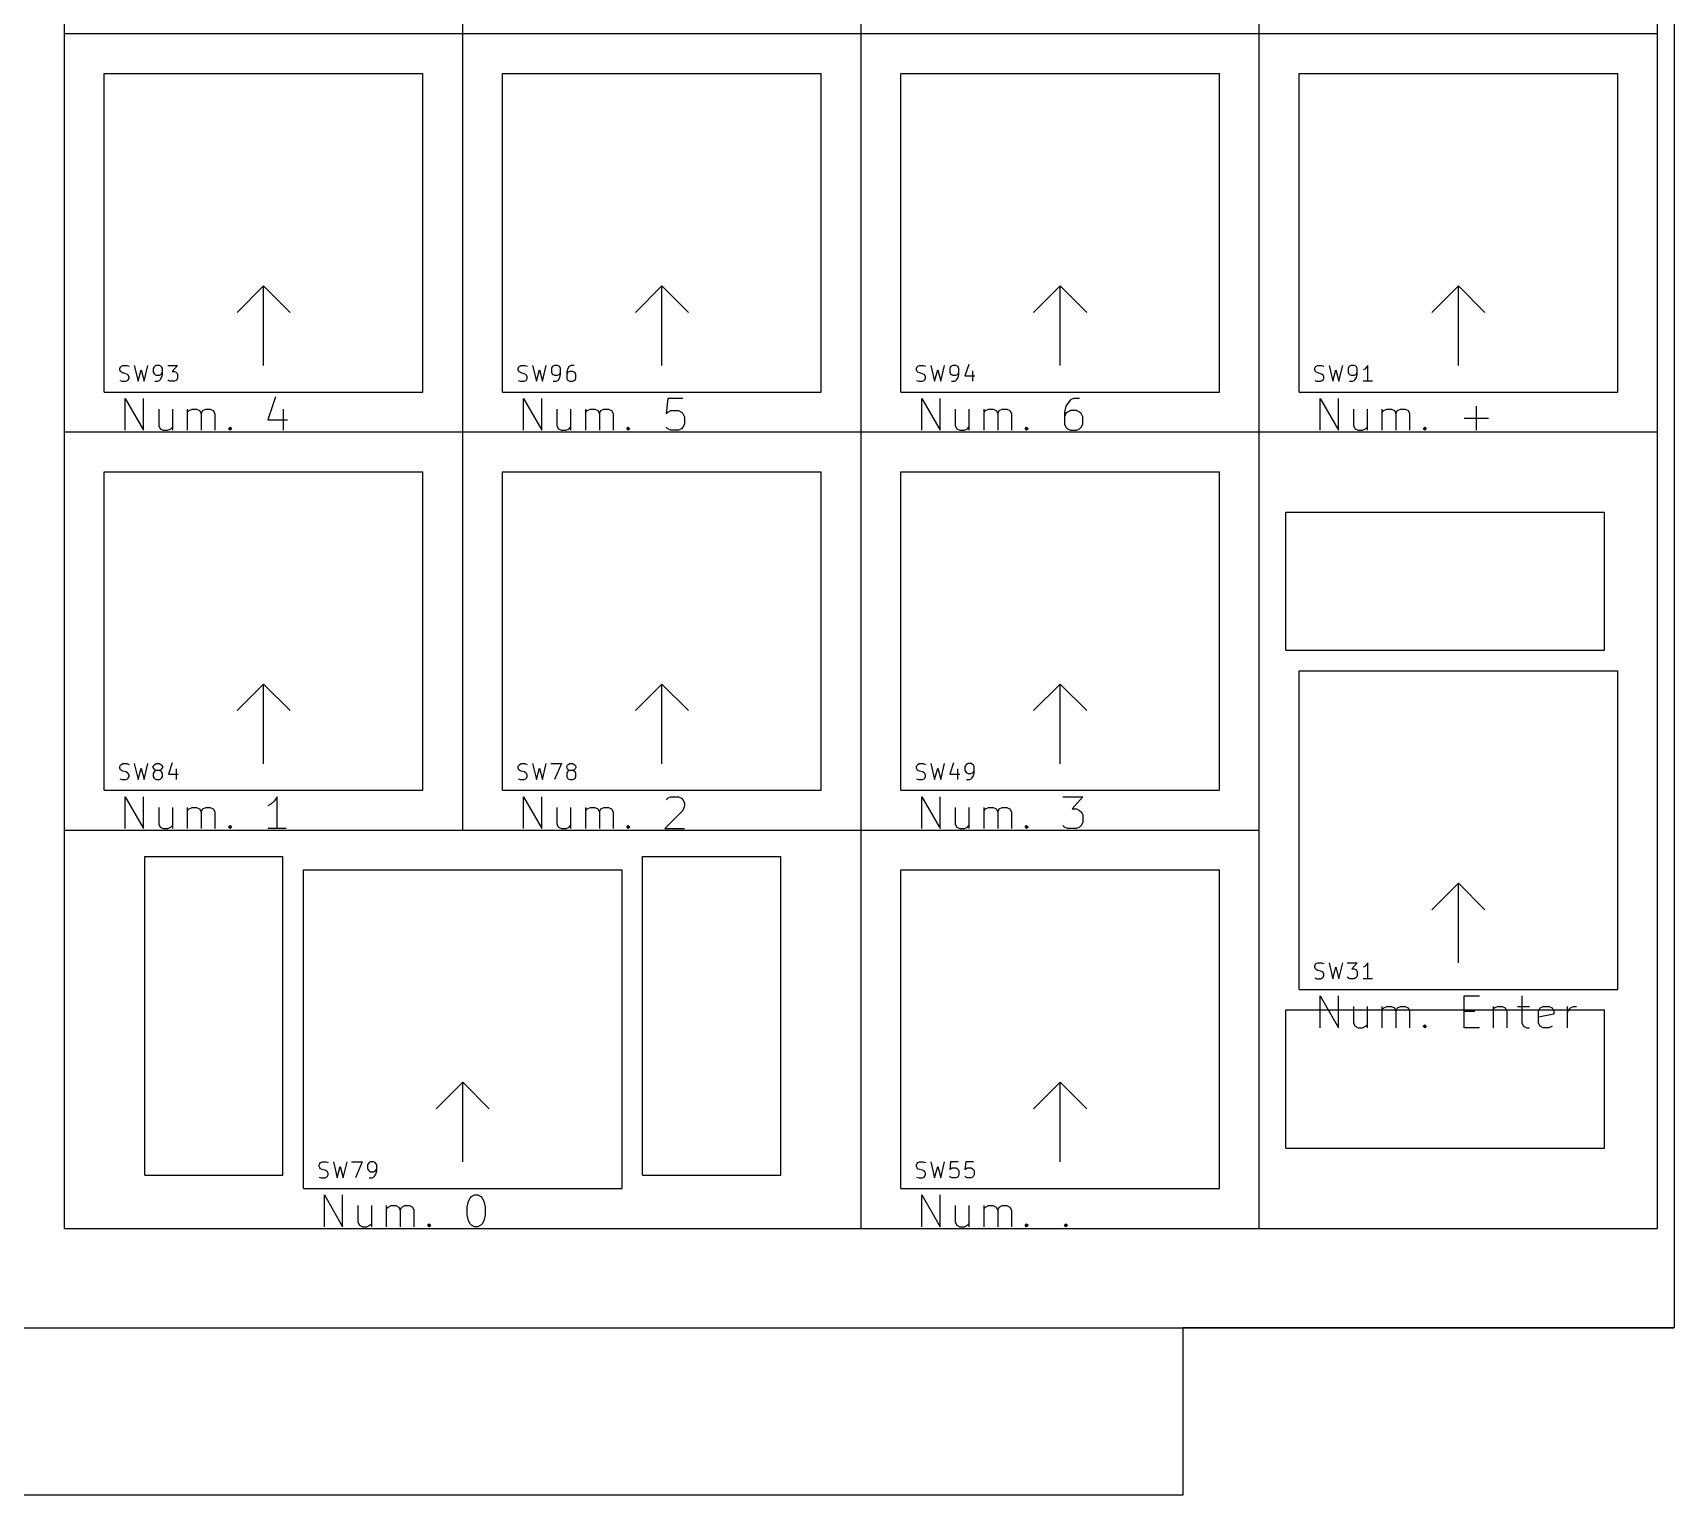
# Model space of a CAD drawing. Extents: x 0 to 449, y -142 to 0.
# Drawn here: x 370.9 to 449.4, y -141.5 to -71.6 of the extents above; entities that cross this region are included whole.
import ezdxf

# ---------------------------------------------------------------- set-up
doc = ezdxf.new("R2010")
doc.units = 0
doc.layers.get('0').update_dxf_attribs({"linetype": 'CONTINUOUS'})

msp = doc.modelspace()

# ---------------------------------------------------------------- linework, layer by layer
at = {"color": 7}
for p, q in [((449.41629, -0.151869), (449.41629, -133.502242)), ((372.422203, -128.739729), (372.422203, -33.489463)), ((391.472256, -109.689675), (391.472256, -33.489463)), ((410.52231, -128.739729), (410.52231, -33.489463)), ((429.572364, -128.739729), (429.572364, -33.489463)), ((448.622418, -128.739729), (448.622418, -33.489463)), ((372.422203, -71.58957), (386.709743, -71.58957)), ((386.709743, -71.58957), (405.759797, -71.58957)), ((405.759797, -71.58957), (424.809851, -71.58957)), ((424.809851, -71.58957), (448.622418, -71.58957)), ((374.327208, -73.494576), (389.567251, -73.494576)), ((374.327208, -88.734619), (374.327208, -73.494576)), ((389.567251, -88.734619), (389.567251, -73.494576)), ((393.377262, -73.494576), (408.617305, -73.494576)), ((393.377262, -88.734619), (393.377262, -73.494576)), ((408.617305, -88.734619), (408.617305, -73.494576)), ((412.427316, -73.494576), (427.667359, -73.494576)), ((412.427316, -88.734619), (412.427316, -73.494576)), ((427.667359, -88.734619), (427.667359, -73.494576)), ((431.477369, -73.494576), (446.717413, -73.494576)), ((431.477369, -88.734619), (431.477369, -73.494576)), ((446.717413, -88.734619), (446.717413, -73.494576)), ((380.677226, -84.924608), (381.94723, -83.654605)), ((381.94723, -83.654605), (383.217233, -84.924608)), ((381.94723, -87.464615), (381.94723, -83.654605)), ((399.72728, -84.924608), (400.997283, -83.654605)), ((400.997283, -83.654605), (402.267287, -84.924608)), ((400.997283, -87.464615), (400.997283, -83.654605)), ((418.777334, -84.924608), (420.047337, -83.654605)), ((420.047337, -83.654605), (421.317341, -84.924608)), ((420.047337, -87.464615), (420.047337, -83.654605)), ((437.827387, -84.924608), (439.097391, -83.654605)), ((439.097391, -83.654605), (440.367395, -84.924608)), ((439.097391, -87.464615), (439.097391, -83.654605)), ((375.07242, -87.605223), (375.10871, -87.53265)), ((375.07242, -87.677794), (375.07242, -87.605223)), ((375.10871, -87.750366), (375.07242, -87.677794)), ((375.10871, -87.53265), (375.14499, -87.496365)), ((375.14499, -87.786651), (375.10871, -87.750366)), ((375.14499, -87.496365), (375.21757, -87.460079)), ((375.21757, -87.822937), (375.14499, -87.786651)), ((375.21757, -87.460079), (375.398991, -87.460079)), ((375.362711, -87.859223), (375.21757, -87.822937)), ((375.435281, -87.895509), (375.362711, -87.859223)), ((375.398991, -87.460079), (375.507851, -87.496365)), ((375.471571, -87.931795), (375.435281, -87.895509)), ((375.761852, -87.460079), (375.943283, -88.222081)), ((375.943283, -88.222081), (376.088423, -87.677794)), ((376.088423, -87.677794), (376.233573, -88.222081)), ((376.233573, -88.222081), (376.414994, -87.460079)), ((376.705285, -87.53265), (376.668995, -87.605223)), ((376.668995, -87.605223), (376.668995, -87.786651)), ((376.668995, -87.786651), (376.705285, -87.859223)), ((376.741575, -87.496365), (376.705285, -87.53265)), ((376.705285, -87.859223), (376.741575, -87.895509)), ((376.814145, -87.460079), (376.741575, -87.496365)), ((376.741575, -87.895509), (376.814145, -87.931795)), ((376.959285, -87.460079), (376.814145, -87.460079)), ((377.031856, -87.496365), (376.959285, -87.460079)), ((376.959285, -87.931795), (377.031856, -87.895509)), ((377.068146, -87.53265), (377.031856, -87.496365)), ((377.031856, -87.895509), (377.068146, -87.859223)), ((377.104426, -87.605223), (377.068146, -87.53265)), ((377.068146, -87.859223), (377.104426, -87.786651)), ((377.068146, -88.040652), (377.104426, -87.895509)), ((377.104426, -87.895509), (377.104426, -87.605223)), ((377.358427, -87.460079), (377.830148, -87.460079)), ((377.830148, -87.460079), (377.576147, -87.750366)), ((377.576147, -87.750366), (377.684997, -87.750366)), ((377.684997, -87.750366), (377.757578, -87.786651)), ((377.757578, -87.786651), (377.793858, -87.822937)), ((377.793858, -87.822937), (377.830148, -87.895509)), ((377.830148, -87.895509), (377.830148, -88.076938)), ((394.122474, -87.605223), (394.158764, -87.53265)), ((394.122474, -87.677794), (394.122474, -87.605223)), ((394.158764, -87.750366), (394.122474, -87.677794)), ((394.158764, -87.53265), (394.195044, -87.496365)), ((394.195044, -87.786651), (394.158764, -87.750366)), ((394.195044, -87.496365), (394.267624, -87.460079)), ((394.267624, -87.822937), (394.195044, -87.786651)), ((394.267624, -87.460079), (394.449045, -87.460079)), ((394.412765, -87.859223), (394.267624, -87.822937)), ((394.485335, -87.895509), (394.412765, -87.859223)), ((394.449045, -87.460079), (394.557905, -87.496365)), ((394.521625, -87.931795), (394.485335, -87.895509)), ((394.811906, -87.460079), (394.993336, -88.222081)), ((394.993336, -88.222081), (395.138477, -87.677794)), ((395.138477, -87.677794), (395.283627, -88.222081)), ((395.283627, -88.222081), (395.465048, -87.460079)), ((395.755339, -87.53265), (395.719048, -87.605223)), ((395.719048, -87.605223), (395.719048, -87.786651)), ((395.719048, -87.786651), (395.755339, -87.859223)), ((395.791629, -87.496365), (395.755339, -87.53265)), ((395.755339, -87.859223), (395.791629, -87.895509)), ((395.864199, -87.460079), (395.791629, -87.496365)), ((395.791629, -87.895509), (395.864199, -87.931795)), ((396.009339, -87.460079), (395.864199, -87.460079)), ((396.081909, -87.496365), (396.009339, -87.460079)), ((396.009339, -87.931795), (396.081909, -87.895509)), ((396.1182, -87.53265), (396.081909, -87.496365)), ((396.081909, -87.895509), (396.1182, -87.859223)), ((396.15448, -87.605223), (396.1182, -87.53265)), ((396.1182, -87.859223), (396.15448, -87.786651)), ((396.1182, -88.040652), (396.15448, -87.895509)), ((396.15448, -87.895509), (396.15448, -87.605223)), ((396.481051, -87.641508), (396.44477, -87.786651)), ((396.44477, -87.786651), (396.44477, -88.076938)), ((396.481051, -87.822937), (396.44477, -87.895509)), ((396.553631, -87.53265), (396.481051, -87.641508)), ((396.517341, -87.786651), (396.481051, -87.822937)), ((396.589911, -87.750366), (396.517341, -87.786651)), ((396.589911, -87.496365), (396.553631, -87.53265)), ((396.662481, -87.460079), (396.589911, -87.496365)), ((396.735051, -87.750366), (396.589911, -87.750366)), ((396.807632, -87.460079), (396.662481, -87.460079)), ((396.807632, -87.786651), (396.735051, -87.750366)), ((396.843912, -87.822937), (396.807632, -87.786651)), ((396.880202, -87.895509), (396.843912, -87.822937)), ((396.880202, -88.076938), (396.880202, -87.895509)), ((413.172528, -87.605223), (413.208818, -87.53265)), ((413.172528, -87.677794), (413.172528, -87.605223)), ((413.208818, -87.750366), (413.172528, -87.677794)), ((413.208818, -87.53265), (413.245098, -87.496365)), ((413.245098, -87.786651), (413.208818, -87.750366)), ((413.245098, -87.496365), (413.317678, -87.460079)), ((413.317678, -87.822937), (413.245098, -87.786651)), ((413.317678, -87.460079), (413.499099, -87.460079)), ((413.462819, -87.859223), (413.317678, -87.822937)), ((413.535389, -87.895509), (413.462819, -87.859223)), ((413.499099, -87.460079), (413.607959, -87.496365)), ((413.571679, -87.931795), (413.535389, -87.895509)), ((413.86196, -87.460079), (414.04339, -88.222081)), ((414.04339, -88.222081), (414.188531, -87.677794)), ((414.188531, -87.677794), (414.333681, -88.222081)), ((414.333681, -88.222081), (414.515102, -87.460079)), ((414.805392, -87.53265), (414.769102, -87.605223)), ((414.769102, -87.605223), (414.769102, -87.786651)), ((414.769102, -87.786651), (414.805392, -87.859223)), ((414.841682, -87.496365), (414.805392, -87.53265)), ((414.805392, -87.859223), (414.841682, -87.895509)), ((414.914253, -87.460079), (414.841682, -87.496365)), ((414.841682, -87.895509), (414.914253, -87.931795)), ((415.059393, -87.460079), (414.914253, -87.460079)), ((415.131963, -87.496365), (415.059393, -87.460079)), ((415.059393, -87.931795), (415.131963, -87.895509)), ((415.168253, -87.53265), (415.131963, -87.496365)), ((415.131963, -87.895509), (415.168253, -87.859223)), ((415.204533, -87.605223), (415.168253, -87.53265)), ((415.168253, -87.859223), (415.204533, -87.786651)), ((415.168253, -88.040652), (415.204533, -87.895509)), ((415.204533, -87.895509), (415.204533, -87.605223)), ((415.676255, -87.423793), (415.494824, -87.968081)), ((415.857685, -87.71408), (415.857685, -88.222081)), ((432.222582, -87.605223), (432.258872, -87.53265)), ((432.222582, -87.677794), (432.222582, -87.605223)), ((432.258872, -87.750366), (432.222582, -87.677794)), ((432.258872, -87.53265), (432.295152, -87.496365)), ((432.295152, -87.786651), (432.258872, -87.750366)), ((432.295152, -87.496365), (432.367732, -87.460079)), ((432.367732, -87.822937), (432.295152, -87.786651)), ((432.367732, -87.460079), (432.549153, -87.460079)), ((432.512872, -87.859223), (432.367732, -87.822937)), ((432.585443, -87.895509), (432.512872, -87.859223)), ((432.549153, -87.460079), (432.658013, -87.496365)), ((432.621733, -87.931795), (432.585443, -87.895509)), ((432.912014, -87.460079), (433.093444, -88.222081)), ((433.093444, -88.222081), (433.238584, -87.677794)), ((433.238584, -87.677794), (433.383735, -88.222081)), ((433.383735, -88.222081), (433.565155, -87.460079)), ((433.855446, -87.53265), (433.819156, -87.605223)), ((433.819156, -87.605223), (433.819156, -87.786651)), ((433.819156, -87.786651), (433.855446, -87.859223)), ((433.891736, -87.496365), (433.855446, -87.53265)), ((433.855446, -87.859223), (433.891736, -87.895509)), ((433.964307, -87.460079), (433.891736, -87.496365)), ((433.891736, -87.895509), (433.964307, -87.931795)), ((434.109447, -87.460079), (433.964307, -87.460079)), ((434.182017, -87.496365), (434.109447, -87.460079)), ((434.109447, -87.931795), (434.182017, -87.895509)), ((434.218307, -87.53265), (434.182017, -87.496365)), ((434.182017, -87.895509), (434.218307, -87.859223)), ((434.254587, -87.605223), (434.218307, -87.53265)), ((434.218307, -87.859223), (434.254587, -87.786651)), ((434.218307, -88.040652), (434.254587, -87.895509)), ((434.254587, -87.895509), (434.254587, -87.605223)), ((434.617448, -87.641508), (434.544878, -87.677794)), ((434.690019, -87.568937), (434.617448, -87.641508)), ((434.762589, -87.460079), (434.690019, -87.568937)), ((434.762589, -88.222081), (434.762589, -87.460079)), ((375.07242, -88.185795), (375.18128, -88.222081)), ((375.18128, -88.222081), (375.362711, -88.222081)), ((375.362711, -88.222081), (375.435281, -88.185795)), ((375.435281, -88.185795), (375.471571, -88.149509)), ((375.507851, -88.004367), (375.471571, -87.931795)), ((375.471571, -88.149509), (375.507851, -88.076938)), ((375.507851, -88.076938), (375.507851, -88.004367)), ((376.741575, -88.222081), (376.886715, -88.222081)), ((376.814145, -87.931795), (376.959285, -87.931795)), ((376.886715, -88.222081), (376.959285, -88.185795)), ((376.959285, -88.185795), (376.995576, -88.149509)), ((376.995576, -88.149509), (377.068146, -88.040652)), ((377.394717, -88.185795), (377.358427, -88.149509)), ((377.467287, -88.222081), (377.394717, -88.185795)), ((377.684997, -88.222081), (377.467287, -88.222081)), ((377.757578, -88.185795), (377.684997, -88.222081)), ((377.793858, -88.149509), (377.757578, -88.185795)), ((377.830148, -88.076938), (377.793858, -88.149509)), ((394.122474, -88.185795), (394.231334, -88.222081)), ((394.231334, -88.222081), (394.412765, -88.222081)), ((394.412765, -88.222081), (394.485335, -88.185795)), ((394.485335, -88.185795), (394.521625, -88.149509)), ((394.557905, -88.004367), (394.521625, -87.931795)), ((394.521625, -88.149509), (394.557905, -88.076938)), ((394.557905, -88.076938), (394.557905, -88.004367)), ((395.791629, -88.222081), (395.936769, -88.222081)), ((395.864199, -87.931795), (396.009339, -87.931795)), ((395.936769, -88.222081), (396.009339, -88.185795)), ((396.009339, -88.185795), (396.045629, -88.149509)), ((396.045629, -88.149509), (396.1182, -88.040652)), ((396.44477, -88.076938), (396.481051, -88.149509)), ((396.481051, -88.149509), (396.517341, -88.185795)), ((396.517341, -88.185795), (396.589911, -88.222081)), ((396.589911, -88.222081), (396.735051, -88.222081)), ((396.735051, -88.222081), (396.807632, -88.185795)), ((396.807632, -88.185795), (396.843912, -88.149509)), ((396.843912, -88.149509), (396.880202, -88.076938)), ((413.172528, -88.185795), (413.281388, -88.222081)), ((413.281388, -88.222081), (413.462819, -88.222081)), ((413.462819, -88.222081), (413.535389, -88.185795)), ((413.535389, -88.185795), (413.571679, -88.149509)), ((413.607959, -88.004367), (413.571679, -87.931795)), ((413.571679, -88.149509), (413.607959, -88.076938)), ((413.607959, -88.076938), (413.607959, -88.004367)), ((414.841682, -88.222081), (414.986823, -88.222081)), ((414.914253, -87.931795), (415.059393, -87.931795)), ((414.986823, -88.222081), (415.059393, -88.185795)), ((415.059393, -88.185795), (415.095683, -88.149509)), ((415.095683, -88.149509), (415.168253, -88.040652)), ((415.494824, -87.968081), (415.966536, -87.968081)), ((432.222582, -88.185795), (432.331442, -88.222081)), ((432.331442, -88.222081), (432.512872, -88.222081)), ((432.512872, -88.222081), (432.585443, -88.185795)), ((432.585443, -88.185795), (432.621733, -88.149509)), ((432.658013, -88.004367), (432.621733, -87.931795)), ((432.621733, -88.149509), (432.658013, -88.076938)), ((432.658013, -88.076938), (432.658013, -88.004367)), ((433.891736, -88.222081), (434.036877, -88.222081)), ((433.964307, -87.931795), (434.109447, -87.931795)), ((434.036877, -88.222081), (434.109447, -88.185795)), ((434.109447, -88.185795), (434.145737, -88.149509)), ((434.145737, -88.149509), (434.218307, -88.040652)), ((434.980309, -88.222081), (434.544878, -88.222081)), ((374.327208, -88.734619), (389.567251, -88.734619)), ((375.331411, -90.567052), (375.331411, -89.043048)), ((375.331411, -89.043048), (376.202273, -90.567052)), ((376.202273, -90.567052), (376.202273, -89.043048)), ((382.516001, -88.970477), (382.15315, -90.059051)), ((393.377262, -88.734619), (408.617305, -88.734619)), ((394.381465, -90.567052), (394.381465, -89.043048)), ((394.381465, -89.043048), (395.252327, -90.567052)), ((395.252327, -90.567052), (395.252327, -89.043048)), ((401.275774, -89.043048), (401.203204, -89.768764)), ((402.001486, -89.043048), (401.275774, -89.043048)), ((412.427316, -88.734619), (427.667359, -88.734619)), ((413.431518, -90.567052), (413.431518, -89.043048)), ((413.431518, -89.043048), (414.302381, -90.567052)), ((414.302381, -90.567052), (414.302381, -89.043048)), ((420.325828, -89.405906), (420.253258, -89.696193)), ((420.470968, -89.188191), (420.325828, -89.405906)), ((420.543539, -89.11562), (420.470968, -89.188191)), ((420.688689, -89.043048), (420.543539, -89.11562)), ((420.97897, -89.043048), (420.688689, -89.043048)), ((431.477369, -88.734619), (446.717413, -88.734619)), ((432.481572, -90.567052), (432.481572, -89.043048)), ((432.481572, -89.043048), (433.352435, -90.567052)), ((433.352435, -90.567052), (433.352435, -89.043048)), ((439.956453, -90.567052), (439.956453, -89.405906)), ((376.927985, -89.551049), (376.927985, -90.349337)), ((377.581137, -89.551049), (377.581137, -90.567052)), ((378.306849, -90.567052), (378.306849, -89.551049)), ((378.306849, -89.696193), (378.379419, -89.623621)), ((378.379419, -89.623621), (378.52457, -89.551049)), ((378.52457, -89.551049), (378.74228, -89.551049)), ((378.74228, -89.551049), (378.887421, -89.623621)), ((378.887421, -89.623621), (378.959991, -89.768764)), ((378.959991, -89.768764), (379.032571, -89.623621)), ((378.959991, -89.768764), (378.959991, -90.567052)), ((379.032571, -89.623621), (379.177712, -89.551049)), ((379.177712, -89.551049), (379.395422, -89.551049)), ((379.395422, -89.551049), (379.540573, -89.623621)), ((379.540573, -89.623621), (379.613143, -89.768764)), ((379.613143, -89.768764), (379.613143, -90.567052)), ((382.15315, -90.059051), (383.096583, -90.059051)), ((382.878862, -89.551049), (382.878862, -90.567052)), ((395.978039, -89.551049), (395.978039, -90.349337)), ((396.631191, -89.551049), (396.631191, -90.567052)), ((397.356903, -90.567052), (397.356903, -89.551049)), ((397.356903, -89.696193), (397.429473, -89.623621)), ((397.429473, -89.623621), (397.574624, -89.551049)), ((397.574624, -89.551049), (397.792334, -89.551049)), ((397.792334, -89.551049), (397.937475, -89.623621)), ((397.937475, -89.623621), (398.010045, -89.768764)), ((398.010045, -89.768764), (398.082625, -89.623621)), ((398.010045, -89.768764), (398.010045, -90.567052)), ((398.082625, -89.623621), (398.227766, -89.551049)), ((398.227766, -89.551049), (398.445476, -89.551049)), ((398.445476, -89.551049), (398.590627, -89.623621)), ((398.590627, -89.623621), (398.663197, -89.768764)), ((398.663197, -89.768764), (398.663197, -90.567052)), ((401.203204, -89.768764), (401.275774, -89.696193)), ((401.275774, -89.696193), (401.420915, -89.623621)), ((401.420915, -89.623621), (401.783776, -89.623621)), ((401.783776, -89.623621), (401.928916, -89.696193)), ((401.928916, -89.696193), (402.001486, -89.768764)), ((402.001486, -89.768764), (402.074056, -89.913907)), ((402.074056, -90.276765), (402.001486, -90.421909)), ((402.074056, -89.913907), (402.074056, -90.276765)), ((415.028093, -89.551049), (415.028093, -90.349337)), ((415.681245, -89.551049), (415.681245, -90.567052)), ((416.406957, -90.567052), (416.406957, -89.551049)), ((416.406957, -89.696193), (416.479527, -89.623621)), ((416.479527, -89.623621), (416.624678, -89.551049)), ((416.624678, -89.551049), (416.842388, -89.551049)), ((416.842388, -89.551049), (416.987529, -89.623621)), ((416.987529, -89.623621), (417.060099, -89.768764)), ((417.060099, -89.768764), (417.132679, -89.623621)), ((417.060099, -89.768764), (417.060099, -90.567052)), ((417.132679, -89.623621), (417.277819, -89.551049)), ((417.277819, -89.551049), (417.49553, -89.551049)), ((417.49553, -89.551049), (417.64068, -89.623621)), ((417.64068, -89.623621), (417.713251, -89.768764)), ((417.713251, -89.768764), (417.713251, -90.567052)), ((420.253258, -89.696193), (420.253258, -90.276765)), ((420.325828, -89.768764), (420.253258, -89.913907)), ((420.253258, -90.276765), (420.325828, -90.421909)), ((420.398398, -89.696193), (420.325828, -89.768764)), ((420.543539, -89.623621), (420.398398, -89.696193)), ((420.833829, -89.623621), (420.543539, -89.623621)), ((420.97897, -89.696193), (420.833829, -89.623621)), ((421.05154, -89.768764), (420.97897, -89.696193)), ((421.12411, -89.913907), (421.05154, -89.768764)), ((421.05154, -90.421909), (421.12411, -90.276765)), ((421.12411, -90.276765), (421.12411, -89.913907)), ((434.078147, -89.551049), (434.078147, -90.349337)), ((434.731299, -89.551049), (434.731299, -90.567052)), ((435.457011, -90.567052), (435.457011, -89.551049)), ((435.457011, -89.696193), (435.529581, -89.623621)), ((435.529581, -89.623621), (435.674731, -89.551049)), ((435.674731, -89.551049), (435.892442, -89.551049)), ((435.892442, -89.551049), (436.037582, -89.623621)), ((436.037582, -89.623621), (436.110153, -89.768764)), ((436.110153, -89.768764), (436.182733, -89.623621)), ((436.110153, -89.768764), (436.110153, -90.567052)), ((436.182733, -89.623621), (436.327873, -89.551049)), ((436.327873, -89.551049), (436.545584, -89.551049)), ((436.545584, -89.551049), (436.690734, -89.623621)), ((436.690734, -89.623621), (436.763304, -89.768764)), ((436.763304, -89.768764), (436.763304, -90.567052)), ((439.375882, -89.986479), (440.537025, -89.986479)), ((372.422203, -90.639624), (386.709743, -90.639624)), ((376.927985, -90.349337), (377.000566, -90.494481)), ((377.000566, -90.494481), (377.145706, -90.567052)), ((377.145706, -90.567052), (377.363417, -90.567052)), ((377.363417, -90.567052), (377.508567, -90.494481)), ((377.508567, -90.494481), (377.581137, -90.421909)), ((380.266285, -90.494481), (380.338855, -90.421909)), ((380.338855, -90.567052), (380.266285, -90.494481)), ((380.338855, -90.421909), (380.411425, -90.494481)), ((380.338855, -90.421909), (380.338855, -90.567052)), ((380.411425, -90.494481), (380.338855, -90.567052)), ((386.709743, -90.639624), (405.759797, -90.639624)), ((395.978039, -90.349337), (396.050619, -90.494481)), ((396.050619, -90.494481), (396.19576, -90.567052)), ((396.19576, -90.567052), (396.41347, -90.567052)), ((396.41347, -90.567052), (396.558621, -90.494481)), ((396.558621, -90.494481), (396.631191, -90.421909)), ((399.316339, -90.494481), (399.388909, -90.421909)), ((399.388909, -90.567052), (399.316339, -90.494481)), ((399.388909, -90.421909), (399.461479, -90.494481)), ((399.388909, -90.421909), (399.388909, -90.567052)), ((399.461479, -90.494481), (399.388909, -90.567052)), ((401.275774, -90.494481), (401.203204, -90.421909)), ((401.420915, -90.567052), (401.275774, -90.494481)), ((401.783776, -90.567052), (401.420915, -90.567052)), ((401.928916, -90.494481), (401.783776, -90.567052)), ((402.001486, -90.421909), (401.928916, -90.494481)), ((405.759797, -90.639624), (424.809851, -90.639624)), ((415.028093, -90.349337), (415.100673, -90.494481)), ((415.100673, -90.494481), (415.245814, -90.567052)), ((415.245814, -90.567052), (415.463524, -90.567052)), ((415.463524, -90.567052), (415.608675, -90.494481)), ((415.608675, -90.494481), (415.681245, -90.421909)), ((418.366392, -90.494481), (418.438963, -90.421909)), ((418.438963, -90.567052), (418.366392, -90.494481)), ((418.438963, -90.421909), (418.511533, -90.494481)), ((418.438963, -90.421909), (418.438963, -90.567052)), ((418.511533, -90.494481), (418.438963, -90.567052)), ((420.325828, -90.421909), (420.398398, -90.494481)), ((420.398398, -90.494481), (420.543539, -90.567052)), ((420.543539, -90.567052), (420.833829, -90.567052)), ((420.833829, -90.567052), (420.97897, -90.494481)), ((420.97897, -90.494481), (421.05154, -90.421909)), ((424.809851, -90.639624), (448.622418, -90.639624)), ((434.078147, -90.349337), (434.150727, -90.494481)), ((434.150727, -90.494481), (434.295867, -90.567052)), ((434.295867, -90.567052), (434.513578, -90.567052)), ((434.513578, -90.567052), (434.658728, -90.494481)), ((434.658728, -90.494481), (434.731299, -90.421909)), ((437.416446, -90.494481), (437.489016, -90.421909)), ((437.489016, -90.567052), (437.416446, -90.494481)), ((437.489016, -90.421909), (437.561587, -90.494481)), ((437.489016, -90.421909), (437.489016, -90.567052)), ((437.561587, -90.494481), (437.489016, -90.567052)), ((374.327208, -92.544627), (389.567251, -92.544627)), ((374.327208, -107.78467), (374.327208, -92.544627)), ((389.567251, -107.78467), (389.567251, -92.544627)), ((393.377262, -92.544627), (408.617305, -92.544627)), ((393.377262, -107.78467), (393.377262, -92.544627)), ((408.617305, -107.78467), (408.617305, -92.544627)), ((412.427316, -92.544627), (427.667359, -92.544627)), ((412.427316, -107.78467), (412.427316, -92.544627)), ((427.667359, -107.78467), (427.667359, -92.544627)), ((430.842368, -101.085401), (430.842368, -94.481382)), ((430.842368, -94.481382), (446.082411, -94.481382)), ((446.082411, -101.085401), (446.082411, -94.481382)), ((430.842368, -101.085401), (446.082411, -101.085401)), ((380.677226, -103.974659), (381.94723, -102.704655)), ((381.94723, -102.704655), (383.217233, -103.974659)), ((381.94723, -106.514666), (381.94723, -102.704655)), ((399.72728, -103.974659), (400.997283, -102.704655)), ((400.997283, -102.704655), (402.267287, -103.974659)), ((400.997283, -106.514666), (400.997283, -102.704655)), ((418.777334, -103.974659), (420.047337, -102.704655)), ((420.047337, -102.704655), (421.317341, -103.974659)), ((420.047337, -106.514666), (420.047337, -102.704655)), ((431.477369, -102.069654), (446.717413, -102.069654)), ((431.477369, -117.309697), (431.477369, -102.069654)), ((446.717413, -117.309697), (446.717413, -102.069654)), ((375.07242, -106.655277), (375.10871, -106.582706)), ((375.07242, -106.727847), (375.07242, -106.655277)), ((375.10871, -106.800417), (375.07242, -106.727847)), ((375.10871, -106.582706), (375.14499, -106.546416)), ((375.14499, -106.546416), (375.21757, -106.510136)), ((375.21757, -106.510136), (375.398991, -106.510136)), ((375.398991, -106.510136), (375.507851, -106.546416)), ((375.761852, -106.510136), (375.943283, -107.272138)), ((375.943283, -107.272138), (376.088423, -106.727847)), ((376.088423, -106.727847), (376.233573, -107.272138)), ((376.233573, -107.272138), (376.414994, -106.510136)), ((376.668995, -106.655277), (376.705285, -106.582706)), ((376.668995, -106.691567), (376.668995, -106.655277)), ((376.705285, -106.764137), (376.668995, -106.691567)), ((376.705285, -106.582706), (376.741575, -106.546416)), ((376.741575, -106.800417), (376.705285, -106.764137)), ((376.741575, -106.546416), (376.814145, -106.510136)), ((376.814145, -106.510136), (376.959285, -106.510136)), ((376.959285, -106.510136), (377.031856, -106.546416)), ((377.031856, -106.546416), (377.068146, -106.582706)), ((377.068146, -106.764137), (377.031856, -106.800417)), ((377.068146, -106.582706), (377.104426, -106.655277)), ((377.104426, -106.691567), (377.068146, -106.764137)), ((377.104426, -106.655277), (377.104426, -106.691567)), ((377.576147, -106.473846), (377.394717, -107.018138)), ((377.757578, -106.764137), (377.757578, -107.272138)), ((394.122474, -106.655277), (394.158764, -106.582706)), ((394.122474, -106.727847), (394.122474, -106.655277)), ((394.158764, -106.800417), (394.122474, -106.727847)), ((394.158764, -106.582706), (394.195044, -106.546416)), ((394.195044, -106.546416), (394.267624, -106.510136)), ((394.267624, -106.510136), (394.449045, -106.510136)), ((394.449045, -106.510136), (394.557905, -106.546416)), ((394.811906, -106.510136), (394.993336, -107.272138)), ((394.993336, -107.272138), (395.138477, -106.727847)), ((395.138477, -106.727847), (395.283627, -107.272138)), ((395.283627, -107.272138), (395.465048, -106.510136)), ((395.682768, -106.510136), (396.19077, -106.510136)), ((396.19077, -106.510136), (395.864199, -107.272138)), ((396.44477, -106.655277), (396.481051, -106.582706)), ((396.44477, -106.691567), (396.44477, -106.655277)), ((396.481051, -106.764137), (396.44477, -106.691567)), ((396.481051, -106.582706), (396.517341, -106.546416)), ((396.517341, -106.800417), (396.481051, -106.764137)), ((396.517341, -106.546416), (396.589911, -106.510136)), ((396.589911, -106.510136), (396.735051, -106.510136)), ((396.735051, -106.510136), (396.807632, -106.546416)), ((396.807632, -106.546416), (396.843912, -106.582706)), ((396.843912, -106.764137), (396.807632, -106.800417)), ((396.843912, -106.582706), (396.880202, -106.655277)), ((396.880202, -106.691567), (396.843912, -106.764137)), ((396.880202, -106.655277), (396.880202, -106.691567)), ((413.172528, -106.655277), (413.208818, -106.582706)), ((413.172528, -106.727847), (413.172528, -106.655277)), ((413.208818, -106.800417), (413.172528, -106.727847)), ((413.208818, -106.582706), (413.245098, -106.546416)), ((413.245098, -106.546416), (413.317678, -106.510136)), ((413.317678, -106.510136), (413.499099, -106.510136)), ((413.499099, -106.510136), (413.607959, -106.546416)), ((413.86196, -106.510136), (414.04339, -107.272138)), ((414.04339, -107.272138), (414.188531, -106.727847)), ((414.188531, -106.727847), (414.333681, -107.272138)), ((414.333681, -107.272138), (414.515102, -106.510136)), ((414.950533, -106.473846), (414.769102, -107.018138)), ((415.131963, -106.764137), (415.131963, -107.272138)), ((415.531104, -106.582706), (415.494824, -106.655277)), ((415.494824, -106.655277), (415.494824, -106.836707)), ((415.567395, -106.546416), (415.531104, -106.582706)), ((415.639965, -106.510136), (415.567395, -106.546416)), ((415.785105, -106.510136), (415.639965, -106.510136)), ((415.857685, -106.546416), (415.785105, -106.510136)), ((415.893965, -106.582706), (415.857685, -106.546416)), ((415.930256, -106.655277), (415.893965, -106.582706)), ((415.930256, -106.945567), (415.930256, -106.655277)), ((375.07242, -107.235848), (375.18128, -107.272138)), ((375.14499, -106.836707), (375.10871, -106.800417)), ((375.21757, -106.872987), (375.14499, -106.836707)), ((375.18128, -107.272138), (375.362711, -107.272138)), ((375.362711, -106.909277), (375.21757, -106.872987)), ((375.435281, -106.945567), (375.362711, -106.909277)), ((375.362711, -107.272138), (375.435281, -107.235848)), ((375.471571, -106.981847), (375.435281, -106.945567)), ((375.435281, -107.235848), (375.471571, -107.199568)), ((375.507851, -107.054418), (375.471571, -106.981847)), ((375.471571, -107.199568), (375.507851, -107.126988)), ((375.507851, -107.126988), (375.507851, -107.054418)), ((376.705285, -106.909277), (376.668995, -106.981847)), ((376.668995, -106.981847), (376.668995, -107.126988)), ((376.668995, -107.126988), (376.705285, -107.199568)), ((376.741575, -106.872987), (376.705285, -106.909277)), ((376.705285, -107.199568), (376.741575, -107.235848)), ((376.814145, -106.836707), (376.741575, -106.800417)), ((376.814145, -106.836707), (376.741575, -106.872987)), ((376.741575, -107.235848), (376.814145, -107.272138)), ((376.959285, -106.836707), (376.814145, -106.836707)), ((376.814145, -107.272138), (376.959285, -107.272138)), ((377.031856, -106.800417), (376.959285, -106.836707)), ((377.031856, -106.872987), (376.959285, -106.836707)), ((376.959285, -107.272138), (377.031856, -107.235848)), ((377.068146, -106.909277), (377.031856, -106.872987)), ((377.031856, -107.235848), (377.068146, -107.199568)), ((377.104426, -106.981847), (377.068146, -106.909277)), ((377.068146, -107.199568), (377.104426, -107.126988)), ((377.104426, -107.126988), (377.104426, -106.981847)), ((377.394717, -107.018138), (377.866428, -107.018138)), ((394.122474, -107.235848), (394.231334, -107.272138)), ((394.195044, -106.836707), (394.158764, -106.800417)), ((394.267624, -106.872987), (394.195044, -106.836707)), ((394.231334, -107.272138), (394.412765, -107.272138)), ((394.412765, -106.909277), (394.267624, -106.872987)), ((394.485335, -106.945567), (394.412765, -106.909277)), ((394.412765, -107.272138), (394.485335, -107.235848)), ((394.521625, -106.981847), (394.485335, -106.945567)), ((394.485335, -107.235848), (394.521625, -107.199568)), ((394.557905, -107.054418), (394.521625, -106.981847)), ((394.521625, -107.199568), (394.557905, -107.126988)), ((394.557905, -107.126988), (394.557905, -107.054418)), ((396.481051, -106.909277), (396.44477, -106.981847)), ((396.44477, -106.981847), (396.44477, -107.126988)), ((396.44477, -107.126988), (396.481051, -107.199568)), ((396.517341, -106.872987), (396.481051, -106.909277)), ((396.481051, -107.199568), (396.517341, -107.235848)), ((396.589911, -106.836707), (396.517341, -106.800417)), ((396.589911, -106.836707), (396.517341, -106.872987)), ((396.517341, -107.235848), (396.589911, -107.272138)), ((396.735051, -106.836707), (396.589911, -106.836707)), ((396.589911, -107.272138), (396.735051, -107.272138)), ((396.807632, -106.800417), (396.735051, -106.836707)), ((396.807632, -106.872987), (396.735051, -106.836707)), ((396.735051, -107.272138), (396.807632, -107.235848)), ((396.843912, -106.909277), (396.807632, -106.872987)), ((396.807632, -107.235848), (396.843912, -107.199568)), ((396.880202, -106.981847), (396.843912, -106.909277)), ((396.843912, -107.199568), (396.880202, -107.126988)), ((396.880202, -107.126988), (396.880202, -106.981847)), ((413.172528, -107.235848), (413.281388, -107.272138)), ((413.245098, -106.836707), (413.208818, -106.800417)), ((413.317678, -106.872987), (413.245098, -106.836707)), ((413.281388, -107.272138), (413.462819, -107.272138)), ((413.462819, -106.909277), (413.317678, -106.872987)), ((413.535389, -106.945567), (413.462819, -106.909277)), ((413.462819, -107.272138), (413.535389, -107.235848)), ((413.571679, -106.981847), (413.535389, -106.945567)), ((413.535389, -107.235848), (413.571679, -107.199568)), ((413.607959, -107.054418), (413.571679, -106.981847)), ((413.571679, -107.199568), (413.607959, -107.126988)), ((413.607959, -107.126988), (413.607959, -107.054418)), ((414.769102, -107.018138), (415.240824, -107.018138)), ((415.494824, -106.836707), (415.531104, -106.909277)), ((415.531104, -106.909277), (415.567395, -106.945567)), ((415.567395, -106.945567), (415.639965, -106.981847)), ((415.567395, -107.272138), (415.712535, -107.272138)), ((415.639965, -106.981847), (415.785105, -106.981847)), ((415.712535, -107.272138), (415.785105, -107.235848)), ((415.785105, -106.981847), (415.857685, -106.945567)), ((415.785105, -107.235848), (415.821395, -107.199568)), ((415.821395, -107.199568), (415.893965, -107.090708)), ((415.857685, -106.945567), (415.893965, -106.909277)), ((415.893965, -106.909277), (415.930256, -106.836707)), ((415.893965, -107.090708), (415.930256, -106.945567)), ((374.327208, -107.78467), (389.567251, -107.78467)), ((375.331411, -109.617105), (375.331411, -108.093101)), ((375.331411, -108.093101), (376.202273, -109.617105)), ((376.202273, -109.617105), (376.202273, -108.093101)), ((382.443431, -108.310821), (382.29829, -108.455962)), ((382.588581, -108.093101), (382.443431, -108.310821)), ((382.588581, -109.617105), (382.588581, -108.093101)), ((393.377262, -107.78467), (408.617305, -107.78467)), ((394.381465, -109.617105), (394.381465, -108.093101)), ((394.381465, -108.093101), (395.252327, -109.617105)), ((395.252327, -109.617105), (395.252327, -108.093101)), ((401.203204, -108.238241), (401.275774, -108.165671)), ((401.275774, -108.165671), (401.420915, -108.093101)), ((401.420915, -108.093101), (401.783776, -108.093101)), ((401.783776, -108.093101), (401.928916, -108.165671)), ((401.928916, -108.165671), (402.001486, -108.238241)), ((402.001486, -108.238241), (402.074056, -108.383391)), ((412.427316, -107.78467), (427.667359, -107.78467)), ((413.431518, -109.617105), (413.431518, -108.093101)), ((413.431518, -108.093101), (414.302381, -109.617105)), ((414.302381, -109.617105), (414.302381, -108.093101)), ((420.180688, -108.093101), (421.12411, -108.093101)), ((421.12411, -108.093101), (420.616109, -108.673672)), ((376.927985, -108.601102), (376.927985, -109.399394)), ((377.581137, -108.601102), (377.581137, -109.617105)), ((378.306849, -109.617105), (378.306849, -108.601102)), ((378.306849, -108.746242), (378.379419, -108.673672)), ((378.379419, -108.673672), (378.52457, -108.601102)), ((378.52457, -108.601102), (378.74228, -108.601102)), ((378.74228, -108.601102), (378.887421, -108.673672)), ((378.887421, -108.673672), (378.959991, -108.818823)), ((378.959991, -108.818823), (379.032571, -108.673672)), ((378.959991, -108.818823), (378.959991, -109.617105)), ((379.032571, -108.673672), (379.177712, -108.601102)), ((379.177712, -108.601102), (379.395422, -108.601102)), ((379.395422, -108.601102), (379.540573, -108.673672)), ((379.540573, -108.673672), (379.613143, -108.818823)), ((379.613143, -108.818823), (379.613143, -109.617105)), ((382.29829, -108.455962), (382.15315, -108.528532)), ((395.978039, -108.601102), (395.978039, -109.399394)), ((396.631191, -108.601102), (396.631191, -109.617105)), ((397.356903, -109.617105), (397.356903, -108.601102)), ((397.356903, -108.746242), (397.429473, -108.673672)), ((397.429473, -108.673672), (397.574624, -108.601102)), ((397.574624, -108.601102), (397.792334, -108.601102)), ((397.792334, -108.601102), (397.937475, -108.673672)), ((397.937475, -108.673672), (398.010045, -108.818823)), ((398.010045, -108.818823), (398.082625, -108.673672)), ((398.010045, -108.818823), (398.010045, -109.617105)), ((398.082625, -108.673672), (398.227766, -108.601102)), ((398.227766, -108.601102), (398.445476, -108.601102)), ((398.445476, -108.601102), (398.590627, -108.673672)), ((398.590627, -108.673672), (398.663197, -108.818823)), ((398.663197, -108.818823), (398.663197, -109.617105)), ((402.001486, -108.746242), (401.130634, -109.617105)), ((402.074056, -108.528532), (402.001486, -108.746242)), ((402.074056, -108.383391), (402.074056, -108.528532)), ((415.028093, -108.601102), (415.028093, -109.399394)), ((415.681245, -108.601102), (415.681245, -109.617105)), ((416.406957, -109.617105), (416.406957, -108.601102)), ((416.406957, -108.746242), (416.479527, -108.673672)), ((416.479527, -108.673672), (416.624678, -108.601102)), ((416.624678, -108.601102), (416.842388, -108.601102)), ((416.842388, -108.601102), (416.987529, -108.673672)), ((416.987529, -108.673672), (417.060099, -108.818823)), ((417.060099, -108.818823), (417.132679, -108.673672)), ((417.060099, -108.818823), (417.060099, -109.617105)), ((417.132679, -108.673672), (417.277819, -108.601102)), ((417.277819, -108.601102), (417.49553, -108.601102)), ((417.49553, -108.601102), (417.64068, -108.673672)), ((417.64068, -108.673672), (417.713251, -108.818823)), ((417.713251, -108.818823), (417.713251, -109.617105)), ((420.616109, -108.673672), (420.833829, -108.673672)), ((420.833829, -108.673672), (420.97897, -108.746242)), ((420.97897, -108.746242), (421.05154, -108.818823)), ((421.05154, -108.818823), (421.12411, -108.963963)), ((421.12411, -108.963963), (421.12411, -109.326824)), ((372.422203, -109.689675), (429.572364, -109.689675)), ((376.927985, -109.399394), (377.000566, -109.544535)), ((377.000566, -109.544535), (377.145706, -109.617105)), ((377.145706, -109.617105), (377.363417, -109.617105)), ((377.363417, -109.617105), (377.508567, -109.544535)), ((377.508567, -109.544535), (377.581137, -109.471964)), ((380.266285, -109.544535), (380.338855, -109.471964)), ((380.338855, -109.617105), (380.266285, -109.544535)), ((380.338855, -109.471964), (380.411425, -109.544535)), ((380.338855, -109.471964), (380.338855, -109.617105)), ((380.411425, -109.544535), (380.338855, -109.617105)), ((383.024003, -109.617105), (382.15315, -109.617105)), ((395.978039, -109.399394), (396.050619, -109.544535)), ((396.050619, -109.544535), (396.19576, -109.617105)), ((396.19576, -109.617105), (396.41347, -109.617105)), ((396.41347, -109.617105), (396.558621, -109.544535)), ((396.558621, -109.544535), (396.631191, -109.471964)), ((399.316339, -109.544535), (399.388909, -109.471964)), ((399.388909, -109.617105), (399.316339, -109.544535)), ((399.388909, -109.471964), (399.461479, -109.544535)), ((399.388909, -109.471964), (399.388909, -109.617105)), ((399.461479, -109.544535), (399.388909, -109.617105)), ((401.130634, -109.617105), (402.074056, -109.617105)), ((415.028093, -109.399394), (415.100673, -109.544535)), ((415.100673, -109.544535), (415.245814, -109.617105)), ((415.245814, -109.617105), (415.463524, -109.617105)), ((415.463524, -109.617105), (415.608675, -109.544535)), ((415.608675, -109.544535), (415.681245, -109.471964)), ((418.366392, -109.544535), (418.438963, -109.471964)), ((418.438963, -109.617105), (418.366392, -109.544535)), ((418.438963, -109.471964), (418.511533, -109.544535)), ((418.438963, -109.471964), (418.438963, -109.617105)), ((418.511533, -109.544535), (418.438963, -109.617105)), ((420.253258, -109.544535), (420.180688, -109.471964)), ((420.398398, -109.617105), (420.253258, -109.544535)), ((420.833829, -109.617105), (420.398398, -109.617105)), ((420.97897, -109.544535), (420.833829, -109.617105)), ((421.05154, -109.471964), (420.97897, -109.544535)), ((421.12411, -109.326824), (421.05154, -109.471964)), ((376.263963, -110.959679), (382.867982, -110.959679)), ((376.263963, -126.199722), (376.263963, -110.959679)), ((382.867982, -126.199722), (382.867982, -110.959679)), ((400.076531, -110.959679), (406.680549, -110.959679)), ((400.076531, -126.199722), (400.076531, -110.959679)), ((406.680549, -126.199722), (406.680549, -110.959679)), ((383.852235, -111.59468), (399.092278, -111.59468)), ((383.852235, -126.834724), (383.852235, -111.59468)), ((399.092278, -126.834724), (399.092278, -111.59468)), ((412.427316, -111.59468), (427.667359, -111.59468)), ((412.427316, -126.834724), (412.427316, -111.59468)), ((427.667359, -126.834724), (427.667359, -111.59468)), ((437.827387, -113.499686), (439.097391, -112.229682)), ((439.097391, -112.229682), (440.367395, -113.499686)), ((439.097391, -116.039693), (439.097391, -112.229682)), ((432.222582, -116.180303), (432.258872, -116.107733)), ((432.222582, -116.252874), (432.222582, -116.180303)), ((432.258872, -116.107733), (432.295152, -116.071443)), ((432.295152, -116.071443), (432.367732, -116.035163)), ((432.367732, -116.035163), (432.549153, -116.035163)), ((432.549153, -116.035163), (432.658013, -116.071443)), ((432.912014, -116.035163), (433.093444, -116.797165)), ((433.383735, -116.797165), (433.565155, -116.035163)), ((433.782876, -116.035163), (434.254587, -116.035163)), ((434.254587, -116.035163), (434.000587, -116.325444)), ((434.690019, -116.144013), (434.617448, -116.216594)), ((434.762589, -116.035163), (434.690019, -116.144013)), ((434.762589, -116.797165), (434.762589, -116.035163)), ((432.258872, -116.325444), (432.222582, -116.252874)), ((432.222582, -116.760875), (432.331442, -116.797165)), ((432.295152, -116.361734), (432.258872, -116.325444)), ((432.367732, -116.398014), (432.295152, -116.361734)), ((432.331442, -116.797165), (432.512872, -116.797165)), ((432.512872, -116.434304), (432.367732, -116.398014)), ((432.585443, -116.470594), (432.512872, -116.434304)), ((432.512872, -116.797165), (432.585443, -116.760875)), ((432.621733, -116.506874), (432.585443, -116.470594)), ((432.585443, -116.760875), (432.621733, -116.724595)), ((432.658013, -116.579445), (432.621733, -116.506874)), ((432.621733, -116.724595), (432.658013, -116.652015)), ((432.658013, -116.652015), (432.658013, -116.579445)), ((433.093444, -116.797165), (433.238584, -116.252874)), ((433.238584, -116.252874), (433.383735, -116.797165)), ((433.819156, -116.760875), (433.782876, -116.724595)), ((433.891736, -116.797165), (433.819156, -116.760875)), ((434.109447, -116.797165), (433.891736, -116.797165)), ((434.000587, -116.325444), (434.109447, -116.325444)), ((434.109447, -116.325444), (434.182017, -116.361734)), ((434.182017, -116.760875), (434.109447, -116.797165)), ((434.182017, -116.361734), (434.218307, -116.398014)), ((434.218307, -116.724595), (434.182017, -116.760875)), ((434.218307, -116.398014), (434.254587, -116.470594)), ((434.254587, -116.652015), (434.218307, -116.724595)), ((434.254587, -116.470594), (434.254587, -116.652015)), ((434.617448, -116.216594), (434.544878, -116.252874)), ((434.980309, -116.797165), (434.544878, -116.797165)), ((431.477369, -117.309697), (446.717413, -117.309697)), ((432.481572, -119.142132), (432.481572, -117.618128)), ((432.481572, -117.618128), (433.352435, -119.142132)), ((433.352435, -119.142132), (433.352435, -117.618128)), ((439.375882, -119.142132), (439.375882, -117.618128)), ((439.375882, -117.618128), (440.101594, -117.618128)), ((442.1336, -117.618128), (442.1336, -118.924421)), ((430.842368, -124.897968), (430.842368, -118.293949)), ((430.842368, -118.293949), (446.082411, -118.293949)), ((434.078147, -118.126129), (434.078147, -118.924421)), ((434.731299, -118.126129), (434.731299, -119.142132)), ((435.457011, -119.142132), (435.457011, -118.126129)), ((435.457011, -118.271269), (435.529581, -118.198699)), ((435.529581, -118.198699), (435.674731, -118.126129)), ((435.674731, -118.126129), (435.892442, -118.126129)), ((435.892442, -118.126129), (436.037582, -118.198699)), ((436.037582, -118.198699), (436.110153, -118.34385)), ((436.110153, -118.34385), (436.182733, -118.198699)), ((436.110153, -118.34385), (436.110153, -119.142132)), ((436.182733, -118.198699), (436.327873, -118.126129)), ((436.327873, -118.126129), (436.545584, -118.126129)), ((436.545584, -118.126129), (436.690734, -118.198699)), ((436.690734, -118.198699), (436.763304, -118.34385)), ((436.763304, -118.34385), (436.763304, -119.142132)), ((439.375882, -118.34385), (439.883883, -118.34385)), ((440.754746, -118.126129), (440.754746, -119.142132)), ((440.754746, -118.271269), (440.827316, -118.198699)), ((440.827316, -118.198699), (440.972456, -118.126129)), ((440.972456, -118.126129), (441.190167, -118.126129)), ((441.190167, -118.126129), (441.335317, -118.198699)), ((441.335317, -118.198699), (441.407888, -118.34385)), ((441.407888, -118.34385), (441.407888, -119.142132)), ((441.915889, -118.126129), (442.496461, -118.126129)), ((442.931892, -118.34385), (443.004462, -118.198699)), ((442.931892, -118.924421), (442.931892, -118.34385)), ((443.657604, -118.48899), (442.931892, -118.63413)), ((443.004462, -118.198699), (443.149602, -118.126129)), ((443.149602, -118.126129), (443.439893, -118.126129)), ((443.439893, -118.126129), (443.585034, -118.198699)), ((443.585034, -118.198699), (443.657604, -118.34385)), ((443.657604, -118.34385), (443.657604, -118.48899)), ((444.310756, -119.142132), (444.310756, -118.126129)), ((444.310756, -118.41642), (444.383326, -118.271269)), ((444.383326, -118.271269), (444.455896, -118.198699)), ((444.455896, -118.198699), (444.601037, -118.126129)), ((444.601037, -118.126129), (444.746177, -118.126129)), ((446.082411, -124.897968), (446.082411, -118.293949)), ((434.078147, -118.924421), (434.150727, -119.069562)), ((434.150727, -119.069562), (434.295867, -119.142132)), ((434.295867, -119.142132), (434.513578, -119.142132)), ((434.513578, -119.142132), (434.658728, -119.069562)), ((434.658728, -119.069562), (434.731299, -118.996991)), ((437.416446, -119.069562), (437.489016, -118.996991)), ((437.489016, -119.142132), (437.416446, -119.069562)), ((437.489016, -118.996991), (437.561587, -119.069562)), ((437.489016, -118.996991), (437.489016, -119.142132)), ((437.561587, -119.069562), (437.489016, -119.142132)), ((440.101594, -119.142132), (439.375882, -119.142132)), ((442.1336, -118.924421), (442.20617, -119.069562)), ((442.20617, -119.069562), (442.35132, -119.142132)), ((442.35132, -119.142132), (442.496461, -119.142132)), ((443.004462, -119.069562), (442.931892, -118.924421)), ((443.149602, -119.142132), (443.004462, -119.069562)), ((443.439893, -119.142132), (443.149602, -119.142132)), ((443.585034, -119.069562), (443.439893, -119.142132)), ((390.202253, -123.024713), (391.472256, -121.754709)), ((391.472256, -121.754709), (392.74226, -123.024713)), ((391.472256, -125.56472), (391.472256, -121.754709)), ((418.777334, -123.024713), (420.047337, -121.754709)), ((420.047337, -121.754709), (421.317341, -123.024713)), ((420.047337, -125.56472), (420.047337, -121.754709)), ((384.633737, -125.63276), (384.670017, -125.59647)), ((384.670017, -125.59647), (384.742597, -125.56019)), ((384.742597, -125.56019), (384.924018, -125.56019)), ((384.924018, -125.56019), (385.032878, -125.59647)), ((385.286879, -125.56019), (385.468309, -126.322192)), ((385.7586, -126.322192), (385.940021, -125.56019)), ((386.157741, -125.56019), (386.665743, -125.56019)), ((386.665743, -125.56019), (386.339172, -126.322192)), ((386.992314, -125.59647), (386.956024, -125.63276)), ((387.064884, -125.56019), (386.992314, -125.59647)), ((387.210024, -125.56019), (387.064884, -125.56019)), ((387.282605, -125.59647), (387.210024, -125.56019)), ((387.318885, -125.63276), (387.282605, -125.59647)), ((413.208818, -125.63276), (413.245098, -125.59647)), ((413.245098, -125.59647), (413.317678, -125.56019)), ((413.317678, -125.56019), (413.499099, -125.56019)), ((413.499099, -125.56019), (413.607959, -125.59647)), ((413.86196, -125.56019), (414.04339, -126.322192)), ((414.333681, -126.322192), (414.515102, -125.56019)), ((414.805392, -125.56019), (414.769102, -125.923041)), ((415.168253, -125.56019), (414.805392, -125.56019)), ((415.531104, -125.56019), (415.494824, -125.923041)), ((415.893965, -125.56019), (415.531104, -125.56019)), ((430.842368, -124.897968), (446.082411, -124.897968)), ((376.263963, -126.199722), (382.867982, -126.199722)), ((384.597447, -125.70533), (384.633737, -125.63276)), ((384.597447, -125.777901), (384.597447, -125.70533)), ((384.633737, -125.850471), (384.597447, -125.777901)), ((384.597447, -126.285902), (384.706307, -126.322192)), ((384.670017, -125.886761), (384.633737, -125.850471)), ((384.742597, -125.923041), (384.670017, -125.886761)), ((384.706307, -126.322192), (384.887738, -126.322192)), ((384.887738, -125.959331), (384.742597, -125.923041)), ((384.960308, -125.995621), (384.887738, -125.959331)), ((384.887738, -126.322192), (384.960308, -126.285902)), ((384.996598, -126.031901), (384.960308, -125.995621)), ((384.960308, -126.285902), (384.996598, -126.249622)), ((385.032878, -126.104472), (384.996598, -126.031901)), ((384.996598, -126.249622), (385.032878, -126.177042)), ((385.032878, -126.177042), (385.032878, -126.104472)), ((385.468309, -126.322192), (385.61345, -125.777901)), ((385.61345, -125.777901), (385.7586, -126.322192)), ((386.956024, -125.63276), (386.919744, -125.70533)), ((386.919744, -125.70533), (386.919744, -125.886761)), ((386.919744, -125.886761), (386.956024, -125.959331)), ((386.956024, -125.959331), (386.992314, -125.995621)), ((386.992314, -125.995621), (387.064884, -126.031901)), ((386.992314, -126.322192), (387.137454, -126.322192)), ((387.064884, -126.031901), (387.210024, -126.031901)), ((387.137454, -126.322192), (387.210024, -126.285902)), ((387.210024, -126.031901), (387.282605, -125.995621)), ((387.210024, -126.285902), (387.246314, -126.249622)), ((387.246314, -126.249622), (387.318885, -126.140762)), ((387.282605, -125.995621), (387.318885, -125.959331)), ((387.355175, -125.70533), (387.318885, -125.63276)), ((387.318885, -125.959331), (387.355175, -125.886761)), ((387.318885, -126.140762), (387.355175, -125.995621)), ((387.355175, -125.995621), (387.355175, -125.70533)), ((400.076531, -126.199722), (406.680549, -126.199722)), ((413.172528, -125.70533), (413.208818, -125.63276)), ((413.172528, -125.777901), (413.172528, -125.70533)), ((413.208818, -125.850471), (413.172528, -125.777901)), ((413.172528, -126.285902), (413.281388, -126.322192)), ((413.245098, -125.886761), (413.208818, -125.850471)), ((413.317678, -125.923041), (413.245098, -125.886761)), ((413.281388, -126.322192), (413.462819, -126.322192)), ((413.462819, -125.959331), (413.317678, -125.923041)), ((413.535389, -125.995621), (413.462819, -125.959331)), ((413.462819, -126.322192), (413.535389, -126.285902)), ((413.571679, -126.031901), (413.535389, -125.995621)), ((413.535389, -126.285902), (413.571679, -126.249622)), ((413.607959, -126.104472), (413.571679, -126.031901)), ((413.571679, -126.249622), (413.607959, -126.177042)), ((413.607959, -126.177042), (413.607959, -126.104472)), ((414.04339, -126.322192), (414.188531, -125.777901)), ((414.188531, -125.777901), (414.333681, -126.322192)), ((414.769102, -125.923041), (414.805392, -125.886761)), ((414.805392, -126.285902), (414.769102, -126.249622)), ((414.805392, -125.886761), (414.877963, -125.850471)), ((414.877963, -126.322192), (414.805392, -126.285902)), ((414.877963, -125.850471), (415.059393, -125.850471)), ((415.059393, -126.322192), (414.877963, -126.322192)), ((415.059393, -125.850471), (415.131963, -125.886761)), ((415.131963, -126.285902), (415.059393, -126.322192)), ((415.131963, -125.886761), (415.168253, -125.923041)), ((415.168253, -126.249622), (415.131963, -126.285902)), ((415.168253, -125.923041), (415.204533, -125.995621)), ((415.204533, -126.177042), (415.168253, -126.249622)), ((415.204533, -125.995621), (415.204533, -126.177042)), ((415.494824, -125.923041), (415.531104, -125.886761)), ((415.531104, -126.285902), (415.494824, -126.249622)), ((415.531104, -125.886761), (415.603685, -125.850471)), ((415.603685, -126.322192), (415.531104, -126.285902)), ((415.603685, -125.850471), (415.785105, -125.850471)), ((415.785105, -126.322192), (415.603685, -126.322192)), ((415.785105, -125.850471), (415.857685, -125.886761)), ((415.857685, -126.285902), (415.785105, -126.322192)), ((415.857685, -125.886761), (415.893965, -125.923041)), ((415.893965, -126.249622), (415.857685, -126.285902)), ((415.893965, -125.923041), (415.930256, -125.995621)), ((415.930256, -126.177042), (415.893965, -126.249622)), ((415.930256, -125.995621), (415.930256, -126.177042)), ((383.852235, -126.834724), (399.092278, -126.834724)), ((384.856438, -128.667159), (384.856438, -127.143154)), ((384.856438, -127.143154), (385.7273, -128.667159)), ((385.7273, -128.667159), (385.7273, -127.143154)), ((391.895888, -127.215725), (392.041028, -127.143154)), ((392.041028, -127.143154), (392.186178, -127.143154)), ((392.186178, -127.143154), (392.331319, -127.215725)), ((412.427316, -126.834724), (427.667359, -126.834724)), ((413.431518, -128.667159), (413.431518, -127.143154)), ((413.431518, -127.143154), (414.302381, -128.667159)), ((414.302381, -128.667159), (414.302381, -127.143154)), ((386.453012, -127.651156), (386.453012, -128.449448)), ((387.106164, -127.651156), (387.106164, -128.667159)), ((387.831876, -128.667159), (387.831876, -127.651156)), ((387.831876, -127.796296), (387.904446, -127.723726)), ((387.904446, -127.723726), (388.049597, -127.651156)), ((388.049597, -127.651156), (388.267307, -127.651156)), ((388.267307, -127.651156), (388.412448, -127.723726)), ((388.412448, -127.723726), (388.485018, -127.868876)), ((388.485018, -127.868876), (388.557598, -127.723726)), ((388.485018, -127.868876), (388.485018, -128.667159)), ((388.557598, -127.723726), (388.702739, -127.651156)), ((388.702739, -127.651156), (388.920449, -127.651156)), ((388.920449, -127.651156), (389.0656, -127.723726)), ((389.0656, -127.723726), (389.13817, -127.868876)), ((389.13817, -127.868876), (389.13817, -128.667159)), ((391.678177, -127.723726), (391.750747, -127.433445)), ((391.678177, -128.086587), (391.678177, -127.723726)), ((391.750747, -127.433445), (391.823317, -127.288295)), ((391.823317, -127.288295), (391.895888, -127.215725)), ((392.331319, -127.215725), (392.403889, -127.288295)), ((392.403889, -127.288295), (392.476459, -127.433445)), ((392.476459, -127.433445), (392.549029, -127.723726)), ((392.549029, -127.723726), (392.549029, -128.086587)), ((415.028093, -127.651156), (415.028093, -128.449448)), ((415.681245, -127.651156), (415.681245, -128.667159)), ((416.406957, -128.667159), (416.406957, -127.651156)), ((416.406957, -127.796296), (416.479527, -127.723726)), ((416.479527, -127.723726), (416.624678, -127.651156)), ((416.624678, -127.651156), (416.842388, -127.651156)), ((416.842388, -127.651156), (416.987529, -127.723726)), ((416.987529, -127.723726), (417.060099, -127.868876)), ((417.060099, -127.868876), (417.132679, -127.723726)), ((417.060099, -127.868876), (417.060099, -128.667159)), ((417.132679, -127.723726), (417.277819, -127.651156)), ((417.277819, -127.651156), (417.49553, -127.651156)), ((417.49553, -127.651156), (417.64068, -127.723726)), ((417.64068, -127.723726), (417.713251, -127.868876)), ((417.713251, -127.868876), (417.713251, -128.667159)), ((372.422203, -128.739729), (448.622418, -128.739729)), ((386.453012, -128.449448), (386.525592, -128.594589)), ((386.525592, -128.594589), (386.670733, -128.667159)), ((386.670733, -128.667159), (386.888443, -128.667159)), ((386.888443, -128.667159), (387.033594, -128.594589)), ((387.033594, -128.594589), (387.106164, -128.522018)), ((389.791312, -128.594589), (389.863882, -128.522018)), ((389.863882, -128.667159), (389.791312, -128.594589)), ((389.863882, -128.522018), (389.936452, -128.594589)), ((389.863882, -128.522018), (389.863882, -128.667159)), ((389.936452, -128.594589), (389.863882, -128.667159)), ((391.750747, -128.376878), (391.678177, -128.086587)), ((391.823317, -128.522018), (391.750747, -128.376878)), ((391.895888, -128.594589), (391.823317, -128.522018)), ((392.041028, -128.667159), (391.895888, -128.594589)), ((392.186178, -128.667159), (392.041028, -128.667159)), ((392.331319, -128.594589), (392.186178, -128.667159)), ((392.403889, -128.522018), (392.331319, -128.594589)), ((392.476459, -128.376878), (392.403889, -128.522018)), ((392.549029, -128.086587), (392.476459, -128.376878)), ((415.028093, -128.449448), (415.100673, -128.594589)), ((415.100673, -128.594589), (415.245814, -128.667159)), ((415.245814, -128.667159), (415.463524, -128.667159)), ((415.463524, -128.667159), (415.608675, -128.594589)), ((415.608675, -128.594589), (415.681245, -128.522018)), ((418.366392, -128.594589), (418.438963, -128.522018)), ((418.438963, -128.667159), (418.366392, -128.594589)), ((418.438963, -128.522018), (418.511533, -128.594589)), ((418.438963, -128.522018), (418.438963, -128.667159)), ((418.511533, -128.594589), (418.438963, -128.667159)), ((420.253258, -128.594589), (420.325828, -128.522018)), ((420.325828, -128.667159), (420.253258, -128.594589)), ((420.325828, -128.522018), (420.398398, -128.594589)), ((420.325828, -128.522018), (420.325828, -128.667159)), ((420.398398, -128.594589), (420.325828, -128.667159)), ((0.152395, -133.502242), (449.41629, -133.502242)), ((449.41629, -133.502242), (425.916224, -133.502242)), ((425.916224, -133.502242), (425.916224, -141.502265)), ((425.916224, -141.502265), (231.915675, -141.502265))]:
    msp.add_line(p, q, dxfattribs=at)

doc.saveas('drawing.dxf')
